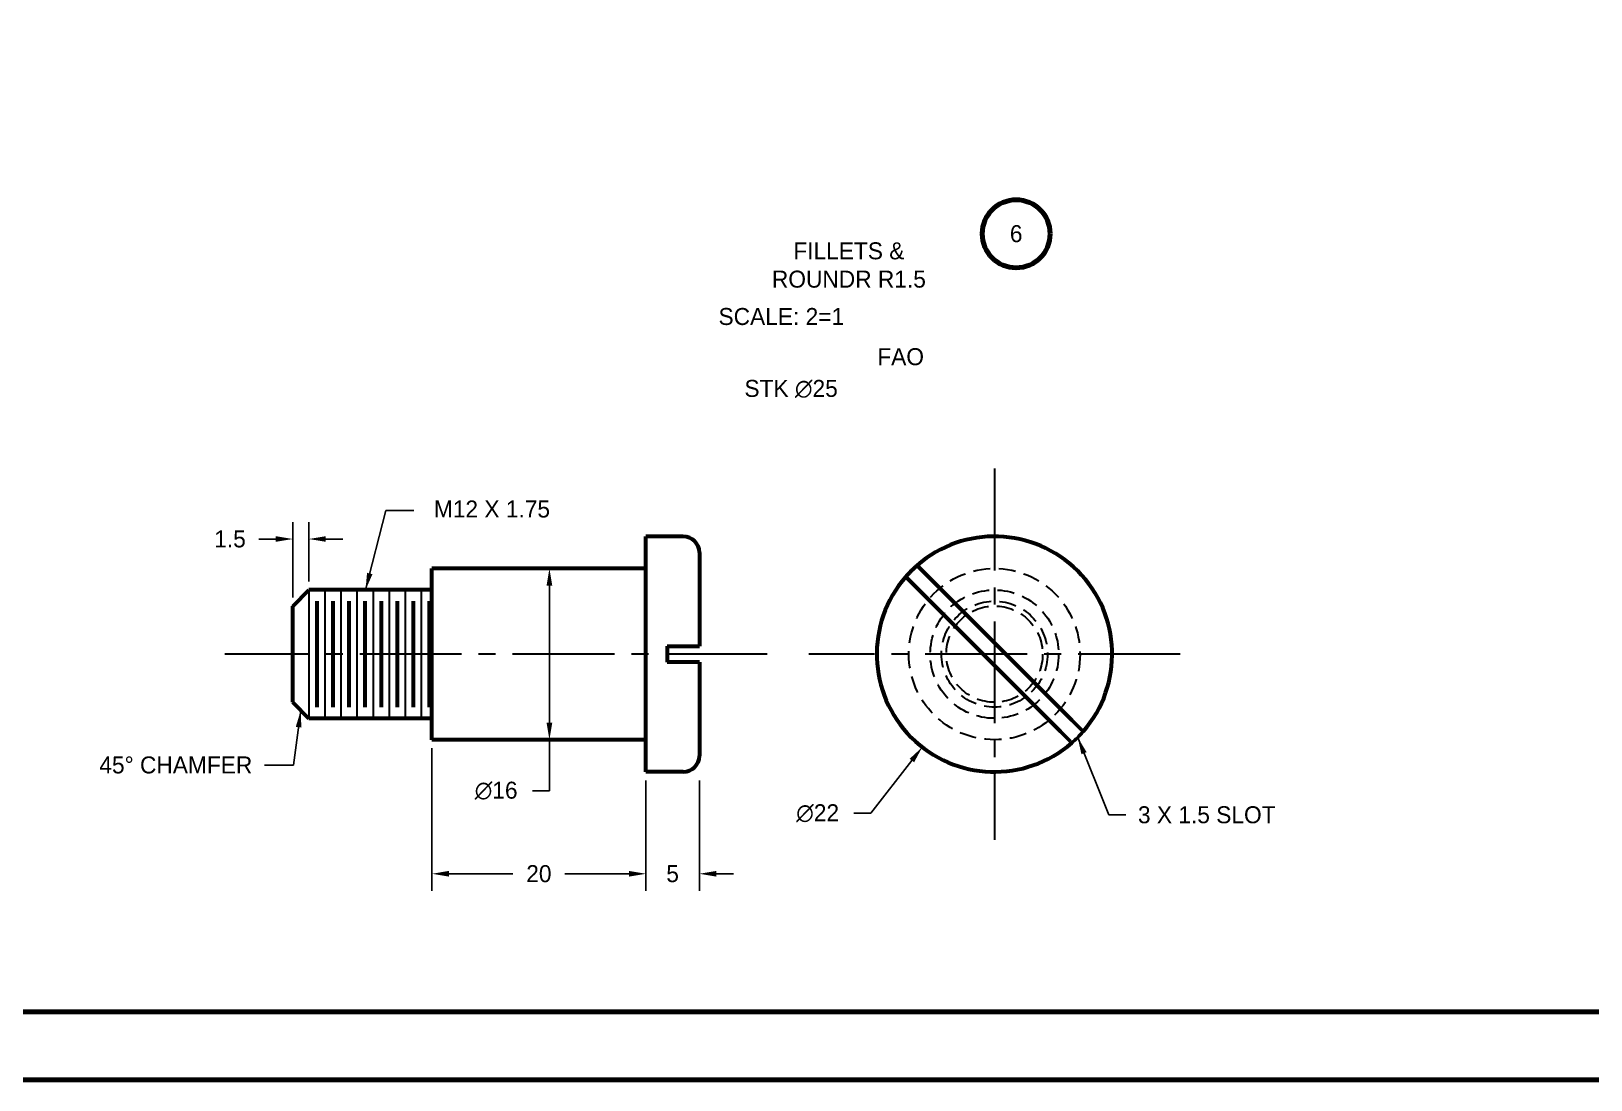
# Model space of a CAD drawing. Header units: millimetres. Extents: x -51 to 863, y 13 to 623.
# Drawn here: x 274.6 to 566.1, y 13 to 209 of the extents above; entities that cross this region are included whole.
import ezdxf

# ---------------------------------------------------------------- set-up
doc = ezdxf.new("R2010")
doc.units = ezdxf.units.MM
doc.header["$LTSCALE"] = 25.4
doc.linetypes.add('CENTER2', pattern=[1.125, 0.75, -0.125, 0.125, -0.125])
doc.linetypes.add('HIDDEN2', pattern=[0.1875, 0.125, -0.0625])
for name, color, linetype, lineweight in [('BORDER', 6, 'Continuous', 80), ('CENTER', 2, 'CENTER2', 30), ('DIMENSION', 4, 'Continuous', 30), ('HIDDEN', 1, 'HIDDEN2', 30), ('OBJECT', 7, 'Continuous', 60), ('Visible (ANSI)', 7, 'Continuous', 50)]:
    doc.layers.add(name, color=color, linetype=linetype, lineweight=lineweight)
doc.styles.add('GDT', font='gdt.shx')
doc.styles.get("Standard").update_dxf_attribs({"font": 'TAHOMA.TTF'})
doc.dimstyles.new('ANSI', dxfattribs={"dimscale": 25.4, "dimtxt": 0.125, "dimasz": 0.125, "dimexe": 0.125, "dimexo": 0.0625, "dimgap": 0.09, "dimtad": 0, "dimtih": 1, "dimtoh": 1, "dimdec": 0, "dimzin": 0, "dimdsep": 46, "dimtxsty": 'GDT', "dimcen": 0, "dimadec": 0, "dimazin": 0, "dimtfac": 1, "dimtdec": 0, "dimtofl": 0, "dimtmove": 0, "dimatfit": 3, "dimfxl": 1, "dimtolj": 1, "dimtzin": 0, "dimarcsym": 0})

# ---------------------------------------------------------------- blocks, each defined once
blk = doc.blocks.new('*D35')
at = {"layer": 'Defpoints', "color": 0, "transparency": 16777216}
for p in [(349.47, 76.56), (389.47, 70.56), (389.47, 51.51)]:
    blk.add_point(p, dxfattribs=at)
at = {"layer": 'DIMENSION', "color": 0, "lineweight": -2, "transparency": 16777216}
for p, q in [((349.47, 74.97), (349.47, 48.33)), ((389.47, 68.97), (389.47, 48.33)), ((352.64, 51.51), (364.61, 51.51)), ((386.29, 51.51), (374.33, 51.51))]:
    blk.add_line(p, q, dxfattribs=at)
at = {"layer": 'DIMENSION', "color": 0, "transparency": 16777216}
for points in [[(352.64, 52.04), (352.64, 50.98), (349.47, 51.51)], [(386.29, 52.04), (386.29, 50.98), (389.47, 51.51)]]:
    blk.add_solid(points, dxfattribs=at)
at = {"layer": 'DIMENSION', "color": 0, "transparency": 16777216, "insert": (369.47, 51.51), "char_height": 3.175, "attachment_point": 5, "style": 'GDT'}
blk.add_mtext('\\A1;20', dxfattribs=at)
blk = doc.blocks.new('*D36')
at = {"layer": 'Defpoints', "color": 0, "transparency": 16777216}
for p in [(389.47, 70.56), (399.47, 70.56), (399.47, 51.51)]:
    blk.add_point(p, dxfattribs=at)
at = {"layer": 'DIMENSION', "color": 0, "lineweight": -2, "transparency": 16777216}
for p, q in [((389.47, 68.97), (389.47, 48.33)), ((399.47, 68.97), (399.47, 48.33)), ((386.29, 51.51), (383.12, 51.51)), ((402.64, 51.51), (405.82, 51.51))]:
    blk.add_line(p, q, dxfattribs=at)
at = {"layer": 'DIMENSION', "color": 0, "transparency": 16777216}
for points in [[(386.29, 52.04), (386.29, 50.98), (389.47, 51.51)], [(402.64, 52.04), (402.64, 50.98), (399.47, 51.51)]]:
    blk.add_solid(points, dxfattribs=at)
at = {"layer": 'DIMENSION', "color": 0, "transparency": 16777216, "insert": (394.47, 51.51), "char_height": 3.175, "attachment_point": 5, "style": 'GDT'}
blk.add_mtext('\\A1;5', dxfattribs=at)
blk = doc.blocks.new('*D37')
at = {"layer": 'Defpoints', "color": 0, "transparency": 16777216}
for p in [(468.13, 109.94), (441.14, 75.18)]:
    blk.add_point(p, dxfattribs=at)
at = {"layer": 'DIMENSION', "color": 0, "lineweight": -2, "transparency": 16777216}
for p, q in [((431.54, 62.81), (439.19, 72.68)), ((428.36, 62.81), (431.54, 62.81))]:
    blk.add_line(p, q, dxfattribs=at)
at = {"layer": 'DIMENSION', "color": 0, "transparency": 16777216}
blk.add_solid([(438.78, 73), (439.61, 72.35), (441.14, 75.18)], dxfattribs=at)
at = {"layer": 'DIMENSION', "color": 0, "transparency": 16777216, "insert": (421.58, 62.81), "char_height": 3.175, "attachment_point": 5, "style": 'GDT'}
blk.add_mtext('\\A1;n22', dxfattribs=at)
blk = doc.blocks.new('*D38')
at = {"layer": 'Defpoints', "color": 0, "transparency": 16777216}
for p in [(326.47, 114.08), (326.47, 104.56), (323.47, 101.56)]:
    blk.add_point(p, dxfattribs=at)
at = {"layer": 'DIMENSION', "color": 0, "lineweight": -2, "transparency": 16777216}
for p, q in [((323.47, 103.15), (323.47, 117.26)), ((326.47, 106.15), (326.47, 117.26)), ((320.29, 114.08), (317.12, 114.08)), ((329.64, 114.08), (332.82, 114.08))]:
    blk.add_line(p, q, dxfattribs=at)
at = {"layer": 'DIMENSION', "color": 0, "transparency": 16777216}
for points in [[(320.29, 114.61), (320.29, 113.56), (323.47, 114.08)], [(329.64, 114.61), (329.64, 113.56), (326.47, 114.08)]]:
    blk.add_solid(points, dxfattribs=at)
at = {"layer": 'DIMENSION', "color": 0, "transparency": 16777216, "insert": (311.73, 114.08), "char_height": 3.175, "attachment_point": 5, "style": 'GDT'}
blk.add_mtext('\\A1;1.5', dxfattribs=at)
blk = doc.blocks.new('*D63')
at = {"layer": 'Defpoints', "color": 0, "transparency": 16777216}
for p in [(369.47, 108.56), (369.47, 76.56), (371.44, 76.56)]:
    blk.add_point(p, dxfattribs=at)
at = {"layer": 'DIMENSION', "color": 0, "lineweight": -2, "transparency": 16777216}
for p, q in [((371.06, 108.56), (374.61, 108.56)), ((371.44, 105.38), (371.44, 79.73)), ((371.06, 76.56), (374.61, 76.56)), ((371.44, 76.56), (371.44, 67.03)), ((371.44, 67.03), (368.26, 67.03))]:
    blk.add_line(p, q, dxfattribs=at)
at = {"layer": 'DIMENSION', "color": 0, "transparency": 16777216}
for points in [[(370.91, 105.38), (371.97, 105.38), (371.44, 108.56)], [(370.91, 79.73), (371.97, 79.73), (371.44, 76.56)]]:
    blk.add_solid(points, dxfattribs=at)
at = {"layer": 'DIMENSION', "color": 0, "transparency": 16777216, "insert": (361.48, 67.03), "char_height": 3.175, "attachment_point": 5, "style": 'GDT'}
blk.add_mtext('\\A1;n16', dxfattribs=at)

msp = doc.modelspace()

# ---------------------------------------------------------------- linework, layer by layer
at = {"layer": 'BORDER', "color": 7}
for points in [[(-51.1, 13), (863.3, 13), (863.3, 622.6), (-51.1, 622.6)], [(-38.4, 25.7), (850.6, 25.7), (850.6, 609.9), (-38.4, 609.9)]]:
    msp.add_lwpolyline(points, close=True, dxfattribs=at)
msp.add_circle((458.69, 171.13), 6.35, dxfattribs=at)
at = {"layer": 'CENTER', "color": 7}
for p, q in [((454.63, 127.26), (454.63, 57.86)), ((412.17, 92.56), (310.77, 92.56)), ((489.33, 92.56), (419.93, 92.56))]:
    msp.add_line(p, q, dxfattribs=at)
at = {"layer": 'DIMENSION', "color": 7}
for p, q in [((326.47, 104.56), (326.47, 80.56)), ((329.47, 104.56), (329.47, 80.56)), ((332.47, 104.56), (332.47, 80.56)), ((335.47, 104.56), (335.47, 80.56)), ((338.47, 104.56), (338.47, 80.56)), ((341.47, 104.56), (341.47, 80.56)), ((344.47, 104.56), (344.47, 80.56)), ((347.47, 104.56), (347.47, 80.56))]:
    msp.add_line(p, q, dxfattribs=at)
at = {"layer": 'HIDDEN', "color": 7}
for radius in [16, 12, 9.9, 9]:
    msp.add_circle((454.63, 92.56), radius, dxfattribs=at)
at = {"layer": 'OBJECT', "color": 7}
for p, q in [((389.47, 70.56), (389.47, 114.56)), ((396.47, 114.56), (389.47, 114.56)), ((399.47, 111.56), (399.47, 94.06)), ((349.47, 76.56), (349.47, 108.56)), ((389.47, 108.56), (349.47, 108.56)), ((442.3, 107.01), (469.09, 80.23)), ((323.47, 101.56), (326.47, 104.56)), ((349.47, 104.56), (326.47, 104.56)), ((327.97, 102.46), (327.97, 82.66)), ((330.97, 102.46), (330.97, 82.66)), ((333.97, 102.46), (333.97, 82.66)), ((336.92, 102.46), (336.92, 82.66)), ((339.97, 102.46), (339.97, 82.66)), ((342.97, 102.46), (342.97, 82.66)), ((345.97, 102.46), (345.97, 82.66)), ((348.97, 102.46), (348.97, 82.66)), ((466.97, 78.11), (440.18, 104.89)), ((323.47, 83.56), (323.47, 101.56)), ((393.47, 94.06), (396.47, 94.06)), ((393.47, 94.06), (393.47, 91.06)), ((396.47, 91.06), (393.47, 91.06)), ((399.47, 91.06), (399.47, 73.56)), ((323.47, 83.56), (326.47, 80.56)), ((349.47, 80.56), (326.47, 80.56)), ((389.47, 76.56), (349.47, 76.56)), ((396.47, 70.56), (389.47, 70.56))]:
    msp.add_line(p, q, dxfattribs=at)
for centre, radius, start, end in [((396.47, 111.56), 3, 0, 90), ((454.63, 92.56), 22, 318.9096, 131.0904), ((454.63, 92.56), 22, 131.0904, 138.9096), ((454.63, 92.56), 22, 138.9096, 311.0904), ((396.47, 73.56), 3, 270, 0)]:
    msp.add_arc(centre, radius, start, end, dxfattribs=at)
for points, knots in [([(440.17, 109.14), (440.17, 109.14), (440.24, 109.08), (440.44, 108.88), (440.61, 108.7), (440.98, 108.33), (441.24, 108.07), (441.73, 107.59), (442.04, 107.28), (442.3, 107.01)], [0, 0, 0, 0, 0.0554907, 0.0554907, 0.1110478, 0.1110478, 0.1666981, 0.1666981, 0.2224511, 0.2224511, 0.2224511, 0.2224511]), ([(440.18, 104.89), (439.92, 105.16), (439.61, 105.46), (439.12, 105.95), (438.86, 106.21), (438.49, 106.58), (438.32, 106.76), (438.11, 106.96), (438.05, 107.02), (438.05, 107.02)], [-0.2224511, -0.2224511, -0.2224511, -0.2224511, -0.1666981, -0.1666981, -0.1110478, -0.1110478, -0.0554907, -0.0554907, 0, 0, 0, 0]), ([(396.47, 94.06), (396.84, 94.06), (397.28, 94.06), (397.96, 94.06), (398.33, 94.06), (398.85, 94.06), (399.1, 94.06), (399.38, 94.06), (399.47, 94.06), (399.47, 94.06)], [0, 0, 0, 0, 0.0554907, 0.0554907, 0.1110478, 0.1110478, 0.1666981, 0.1666981, 0.2224511, 0.2224511, 0.2224511, 0.2224511]), ([(399.47, 91.06), (399.47, 91.06), (399.38, 91.06), (399.1, 91.06), (398.85, 91.06), (398.33, 91.06), (397.96, 91.06), (397.28, 91.06), (396.84, 91.06), (396.47, 91.06)], [-0.2224511, -0.2224511, -0.2224511, -0.2224511, -0.1666981, -0.1666981, -0.1110478, -0.1110478, -0.0554907, -0.0554907, 0, 0, 0, 0])]:
    msp.add_open_spline(points, degree=3, knots=knots, dxfattribs=at)
at = {"layer": 'Visible (ANSI)', "color": 7}
msp.add_arc((454.63, 92.56), 22, 311.0904, 318.9096, dxfattribs=at)
for points, knots in [([(469.09, 80.23), (469.35, 79.96), (469.66, 79.66), (470.15, 79.17), (470.41, 78.91), (470.78, 78.54), (470.95, 78.36), (471.15, 78.16), (471.22, 78.1), (471.22, 78.1)], [-0.2224511, -0.2224511, -0.2224511, -0.2224511, -0.1666981, -0.1666981, -0.1110478, -0.1110478, -0.0554907, -0.0554907, 0, 0, 0, 0]), ([(469.09, 75.98), (469.09, 75.98), (469.03, 76.04), (468.83, 76.24), (468.66, 76.42), (468.29, 76.79), (468.02, 77.05), (467.54, 77.53), (467.23, 77.84), (466.97, 78.11)], [0, 0, 0, 0, 0.0554907, 0.0554907, 0.1110478, 0.1110478, 0.1666981, 0.1666981, 0.2224511, 0.2224511, 0.2224511, 0.2224511])]:
    msp.add_open_spline(points, degree=3, knots=knots, dxfattribs=at)

# ---------------------------------------------------------------- texts
at = {"layer": 'DIMENSION', "color": 7, "char_height": 3.175}
for s, width, insert, attachment_point in [('{\\Fgdt|c0;6}', 6.9999, (458.69, 171.13), 5), ('{\\Fgdt|c0;FILLETS & ROUNDR R1.5}', 32.8958, (427.42, 165.28), 5), ('{\\Fgdt|c0;SCALE: 2=1}', 29.8158, (414.79, 155.65), 5), ('{\\Fgdt|c0;FAO}', 8.9203, (432.73, 149.75), 1)]:
    msp.add_mtext_dynamic_manual_height_columns(s, width=width, gutter_width=1, heights=[0], dxfattribs=dict(at, insert=insert, attachment_point=attachment_point))
at = {"layer": 'DIMENSION', "color": 7, "char_height": 3.175, "style": 'GDT'}
for s, insert, attachment_point in [('STK n25', (416.62, 142.13), 5), ('\\A1;M12 X 1.75', (349.84, 119.67), 4), ('\\A1;45%%D CHAMFER', (315.9, 71.83), 6), ('\\A1;3 X 1.5 SLOT', (481.45, 62.52), 4)]:
    msp.add_mtext(s, dxfattribs=dict(at, insert=insert, attachment_point=attachment_point))

# ---------------------------------------------------------------- dimensions: what is measured, and where the dimension line sits
at = {"layer": 'DIMENSION', "color": 7}
for base, p1, p2, text, picture, middle in [((326.47, 114.08), (323.47, 101.56), (326.47, 104.56), '1.5', '*D38', (311.73, 114.08)), ((389.47, 51.51), (349.47, 76.56), (389.47, 70.56), '20', '*D35', (369.47, 51.51))]:
    dim = msp.add_linear_dim(base=base, p1=p1, p2=p2, text=text, dimstyle='ANSI', dxfattribs=at)
    dim.commit()
    dim.dimension.update_dxf_attribs({"geometry": picture, "text_midpoint": middle, "dimtype": 160})
dim = msp.add_linear_dim(base=(371.44, 76.56), p1=(369.47, 108.56), p2=(369.47, 76.56), angle=90, text='n16', dimstyle='ANSI', dxfattribs=at)
dim.commit()
dim.dimension.update_dxf_attribs({"geometry": '*D63', "text_midpoint": (361.48, 67.03), "dimtype": 160})
dim = msp.add_diameter_dim_2p(p1=(468.13, 109.94), p2=(441.14, 75.18), text='n22', dimstyle='ANSI', override={"dimse1": 1}, dxfattribs=at)
dim.commit()
dim.dimension.update_dxf_attribs({"geometry": '*D37', "text_midpoint": (421.58, 62.81), "dimtype": 163})
dim = msp.add_linear_dim(base=(399.47, 51.51), p1=(389.47, 70.56), p2=(399.47, 70.56), text='5', dimstyle='ANSI', dxfattribs=at)
dim.commit()
dim.dimension.update_dxf_attribs({"geometry": '*D36', "text_midpoint": (394.47, 51.51)})

# ---------------------------------------------------------------- leaders
at = {"layer": 'DIMENSION', "color": 7, "annotation_type": 0, "has_hookline": 1, "hookline_direction": 1, "text_width": 23.59, "horizontal_direction": (-1, 0, 0)}
msp.add_leader([(337.07, 104.56), (340.86, 119.41), (346.11, 119.41)], dimstyle='ANSI', dxfattribs=at)
at = {"layer": 'DIMENSION', "color": 7, "annotation_type": 0, "has_hookline": 1}
for points, hookline_direction, text_width in [([(324.97, 82.06), (323.59, 71.83), (318.19, 71.83)], 1, 31.15), ([(470.19, 77), (475.99, 62.52), (479.16, 62.52)], 0, 33.87)]:
    msp.add_leader(points, dimstyle='ANSI', dxfattribs=dict(at, hookline_direction=hookline_direction, text_width=text_width))

doc.saveas('drawing.dxf')
